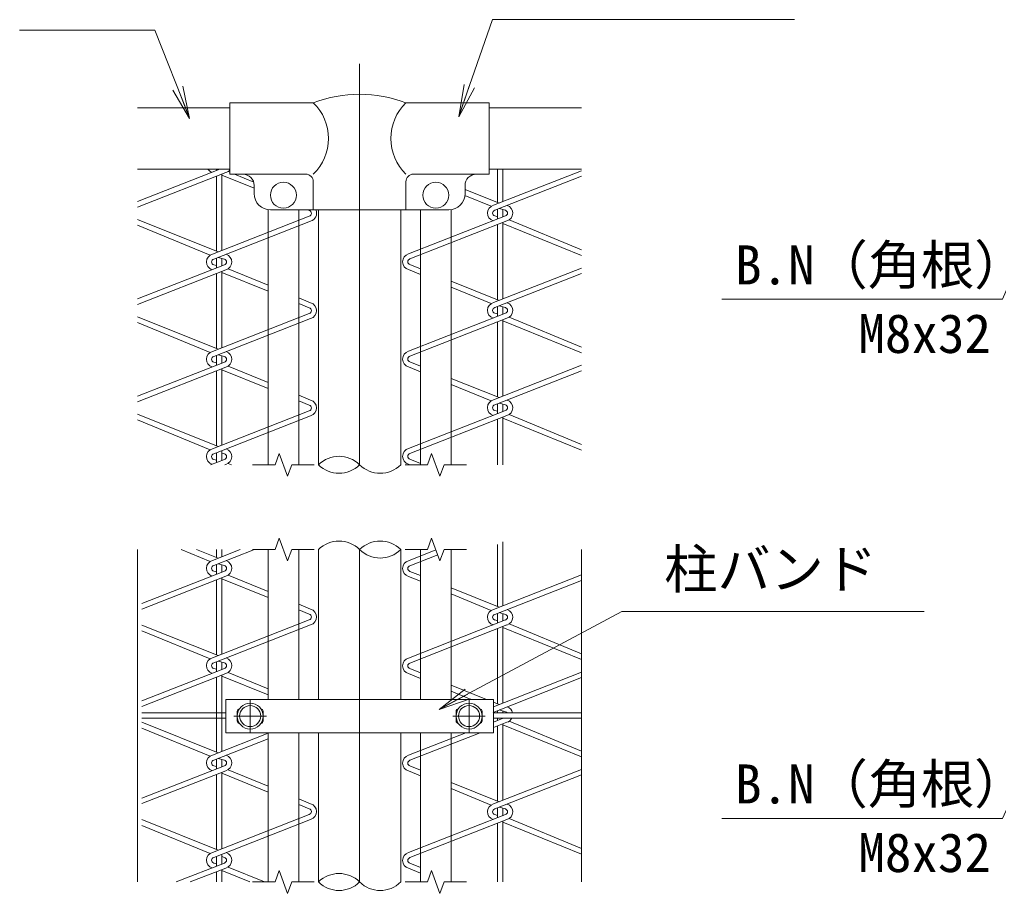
# Model space of a CAD drawing. Units: millimetres, scale not verified. Extents: x -4200 to 4200, y -2970 to 2970.
# Drawn here: x 2344 to 3552, y 620 to 1698 of the extents above; entities that cross this region are included whole.
import ezdxf
from ezdxf.enums import TextEntityAlignment as Align

# ---------------------------------------------------------------- set-up
doc = ezdxf.new("R2010")
doc.units = ezdxf.units.MM
doc.header["$LTSCALE"] = 10
doc.linetypes.add('USER1', pattern=[50.8, 31.75, -6.35, 6.35, -6.35])
for name, color, linetype, lineweight in [('0-0_D-BMK', 2, 'USER1', 13), ('0-1_D-STR1', 1, 'Continuous', 18), ('0-2_D-STR-DIM', 7, 'Continuous', 13), ('0-3_0', 7, 'Continuous', 18), ('0-4_Defpoints', 253, 'Continuous', 18), ('0-9_D-STR3', 3, 'Continuous', 13), ('0-A_D-STR-TXT', 7, 'Continuous', 13), ('0-B_D-STR2', 7, 'Continuous', 13)]:
    doc.layers.add(name, color=color, linetype=linetype, lineweight=lineweight)
doc.styles.add('ＭＳ ゴシック', font='')
doc.styles.get('ＭＳ ゴシック').set_extended_font_data('MS Gothic')

# ---------------------------------------------------------------- blocks, each defined once
blk = doc.blocks.new('_Open')
at = {"layer": '0-3_0'}
blk.add_line((-10, 1.667), (0, 0), dxfattribs=at)
blk.add_lwpolyline([(-10, -1.667), (0, 0), (-10, 0)], dxfattribs=at)

msp = doc.modelspace()

# ---------------------------------------------------------------- linework, layer by layer
at = {"layer": '0-0_D-BMK'}
for p, q in [((2628.64, 858.6), (2628.64, 818.6)), ((2898.64, 858.6), (2898.64, 818.6)), ((2608.64, 838.6), (2648.64, 838.6)), ((2878.64, 838.6), (2918.64, 838.6))]:
    msp.add_line(p, q, dxfattribs=at)
at = {"layer": '0-1_D-STR1'}
for p, q in [((2489.58, 1589), (2603.64, 1589)), ((2923.64, 1589), (3037.36, 1589)), ((2489.58, 1513), (2603.64, 1513)), ((2923.64, 1513), (3037.36, 1513)), ((2712.84, 1463), (2712.84, 1148.57)), ((2814.44, 1463), (2814.44, 1148.57)), ((2712.84, 1044.01), (2712.84, 860)), ((2814.44, 1044.01), (2814.44, 860)), ((2712.84, 818), (2712.84, 634.01)), ((2814.44, 818), (2814.44, 634.01))]:
    msp.add_line(p, q, dxfattribs=at)
at = {"layer": '0-2_D-STR-DIM'}
for points in [[(2707.64, 1148.57), (2679.9, 1148.57), (2674.77, 1134.47), (2664.51, 1162.66), (2659.38, 1148.57), (2631.64, 1148.57)], [(2895.64, 1148.57), (2867.9, 1148.57), (2862.77, 1134.47), (2852.51, 1162.66), (2847.38, 1148.57), (2819.64, 1148.57)], [(2707.64, 1044.01), (2679.9, 1044.01), (2674.77, 1029.91), (2664.51, 1058.1), (2659.38, 1044.01), (2631.64, 1044.01)], [(2895.64, 1044.01), (2867.9, 1044.01), (2862.77, 1029.91), (2852.51, 1058.1), (2847.38, 1044.01), (2819.64, 1044.01)], [(2707.64, 634.01), (2679.9, 634.01), (2674.77, 619.91), (2664.51, 648.1), (2659.38, 634.01), (2631.64, 634.01)], [(2895.64, 634.01), (2867.9, 634.01), (2862.77, 619.91), (2852.51, 648.1), (2847.38, 634.01), (2819.64, 634.01)]]:
    msp.add_lwpolyline(points, dxfattribs=at)
for centre, start, end in [((2738.24, 1123.01), 45.18146, 134.81854), ((2738.24, 1174.13), 225.18146, 314.81854), ((2789.04, 1174.13), 225.18146, 314.81854), ((2738.24, 1018.45), 45.18146, 134.81854), ((2789.04, 1018.45), 45.18146, 134.81854), ((2789.04, 1069.57), 225.18146, 314.81854), ((2738.24, 608.45), 45.18146, 134.81854), ((2738.24, 659.57), 225.18146, 314.81854), ((2789.04, 659.57), 225.18146, 314.81854)]:
    msp.add_arc(centre, 36.03, start, end, dxfattribs=at)
at = {"layer": '0-4_Defpoints'}
for p, q in [((2763.64, 1643.12), (2763.64, 1148.57)), ((2489.58, 1044.01), (2489.58, 634.01)), ((2763.64, 1044.01), (2763.64, 634.01)), ((3037.36, 1044.01), (3037.36, 634.01))]:
    msp.add_line(p, q, dxfattribs=at)
at = {"layer": '0-9_D-STR3'}
for p, q in [((2603.64, 1595), (2603.64, 1507)), ((2603.64, 1595), (2706.54, 1595)), ((2820.74, 1595), (2923.64, 1595)), ((2923.64, 1595), (2923.64, 1507)), ((2603.64, 1507), (2697.14, 1507)), ((2706.54, 1497.6), (2706.54, 1463)), ((2820.74, 1497.6), (2820.74, 1463)), ((2830.14, 1507), (2923.64, 1507)), ((2633.64, 1493), (2633.64, 1483)), ((2893.64, 1493), (2893.64, 1483)), ((2650.64, 1463), (2650.64, 1148.57)), ((2653.64, 1463), (2873.64, 1463)), ((2688.64, 1463), (2688.64, 1148.57)), ((2838.64, 1463), (2838.64, 1148.57)), ((2876.64, 1463), (2876.64, 1148.57)), ((2650.64, 1044.01), (2650.64, 860)), ((2688.64, 1044.01), (2688.64, 860)), ((2838.64, 1044.01), (2838.64, 860)), ((2876.64, 1044.01), (2876.64, 860)), ((2598.64, 859.2), (2928.64, 859.2)), ((2598.64, 859.2), (2598.64, 818)), ((2928.64, 859.2), (2928.64, 818)), ((2612.64, 844.6), (2612.64, 832.6)), ((2644.64, 844.6), (2644.64, 832.6)), ((2882.64, 844.6), (2882.64, 832.6)), ((2914.64, 844.6), (2914.64, 832.6)), ((2598.64, 818), (2928.64, 818)), ((2650.64, 818), (2650.64, 634.01)), ((2688.64, 818), (2688.64, 634.01)), ((2838.64, 818), (2838.64, 634.01)), ((2876.64, 818), (2876.64, 634.01))]:
    msp.add_line(p, q, dxfattribs=at)
for centre, radius in [((2669.64, 1481), 16), ((2857.64, 1481), 16), ((2628.64, 838.6), 16), ((2628.64, 838.6), 13), ((2898.64, 838.6), 16), ((2898.64, 838.6), 13)]:
    msp.add_circle(centre, radius, dxfattribs=at)
for centre, radius, start, end in [((2664.02, 1551), 61.18, 314.01503, 45.98497), ((2763.64, 1445.53), 160, 69.0916, 110.9084), ((2863.25, 1551), 61.18, 134.01503, 225.98497), ((2619.64, 1493), 14, 0, 90), ((2697.14, 1497.6), 9.4, 0, 90), ((2830.14, 1497.6), 9.4, 90, 180), ((2907.64, 1493), 14, 90, 180), ((2653.64, 1483), 20, 180, 270), ((2873.64, 1483), 20, 270, 0), ((2615.64, 844.6), 3, 94.49325, 180), ((2641.64, 844.6), 3, 0, 85.50675), ((2885.64, 844.6), 3, 94.49325, 180), ((2911.64, 844.6), 3, 0, 85.50675), ((2615.64, 832.6), 3, 180, 265.50675), ((2641.64, 832.6), 3, 274.49325, 0), ((2885.64, 832.6), 3, 180, 265.50675), ((2911.64, 832.6), 3, 274.49325, 0)]:
    msp.add_arc(centre, radius, start, end, dxfattribs=at)
at = {"layer": '0-A_D-STR-TXT'}
for points in [[(3300.22, 1697.64), (2927.47, 1697.64), (2886.48, 1579.56)], [(2344.18, 1684.5), (2511.2, 1684.5), (2553.19, 1577.63)], [(3210.56, 1352.66), (3556.63, 1352.66), (3611.78, 1479.16)], [(3460.24, 967.42), (3087.24, 967.42), (2863.41, 847.88)], [(3210.56, 712.49), (3556.63, 712.49), (3613.84, 837.19)]]:
    msp.add_lwpolyline(points, dxfattribs=at)
at = {"layer": '0-B_D-STR2'}
for p, q in [((2489.58, 1473.08), (2591.3, 1513)), ((2587.11, 1511.36), (2587.11, 1513)), ((2603.64, 1509.36), (2601.39, 1510.29)), ((2928.68, 1468.59), (3037.36, 1511.24)), ((2933.76, 1472.17), (2933.76, 1513)), ((2940.16, 1473.09), (2940.16, 1513)), ((2489.58, 1466.24), (2598.59, 1509.02)), ((2587.11, 1411.87), (2587.11, 1504.52)), ((2593.51, 1412.79), (2593.51, 1507.03)), ((2633.64, 1489.6), (2593.51, 1505.83)), ((2632.97, 1497.27), (2609.37, 1507)), ((2930.39, 1462.42), (3037.36, 1504.4)), ((2893.64, 1488.26), (2935.76, 1471.37)), ((2893.5, 1480.67), (2925.88, 1467.32)), ((2701.53, 1462.12), (2699.37, 1463)), ((2933.76, 1451.65), (2933.76, 1463.36)), ((2935.83, 1464.56), (2943.52, 1462.42)), ((2940.16, 1454.55), (2940.16, 1463.36)), ((2489.58, 1450.98), (2589.12, 1411.07)), ((2582.04, 1408.29), (2701.53, 1455.19)), ((2583.75, 1402.12), (2703.24, 1449.02)), ((2824.03, 1408.59), (2943.52, 1455.48)), ((2825.74, 1402.42), (2945.23, 1449.32)), ((2933.76, 1454.55), (2930.39, 1455.48)), ((3037.36, 1413.75), (2948.03, 1450.58)), ((2489.58, 1443.99), (2579.24, 1407.02)), ((2933.76, 1352.17), (2933.76, 1444.81)), ((2940.16, 1353.09), (2940.16, 1447.32)), ((3037.36, 1406.79), (2940.16, 1446.13)), ((2587.11, 1391.36), (2587.11, 1403.06)), ((2589.19, 1404.26), (2596.88, 1402.12)), ((2593.51, 1394.25), (2593.51, 1403.06)), ((2489.58, 1353.08), (2596.88, 1395.19)), ((2489.58, 1346.24), (2598.59, 1389.02)), ((2587.11, 1394.25), (2583.75, 1395.19)), ((2650.64, 1369.98), (2601.39, 1390.29)), ((2824.03, 1389.32), (2838.64, 1383.29)), ((2825.74, 1395.48), (2838.64, 1390.31)), ((2928.68, 1348.59), (3037.36, 1391.24)), ((2587.11, 1291.87), (2587.11, 1384.52)), ((2593.51, 1292.79), (2593.51, 1387.03)), ((2650.64, 1362.72), (2593.51, 1385.83)), ((2930.39, 1342.42), (3037.36, 1384.4)), ((2876.64, 1375.07), (2935.76, 1351.37)), ((2876.64, 1367.63), (2925.88, 1347.32)), ((2703.24, 1348.29), (2688.64, 1354.31)), ((2701.53, 1342.12), (2688.64, 1347.34)), ((2933.76, 1331.65), (2933.76, 1343.36)), ((2935.83, 1344.56), (2943.52, 1342.42)), ((2940.16, 1334.55), (2940.16, 1343.36)), ((2489.58, 1330.98), (2589.12, 1291.07)), ((2582.04, 1288.29), (2701.53, 1335.19)), ((2583.75, 1282.12), (2703.24, 1329.02)), ((2824.03, 1288.59), (2943.52, 1335.48)), ((2825.74, 1282.42), (2945.23, 1329.32)), ((2933.76, 1334.55), (2930.39, 1335.48)), ((3037.36, 1293.75), (2948.03, 1330.58)), ((2489.58, 1323.99), (2579.24, 1287.02)), ((2933.76, 1232.17), (2933.76, 1324.81)), ((2940.16, 1233.09), (2940.16, 1327.32)), ((3037.36, 1286.79), (2940.16, 1326.13)), ((2587.11, 1271.36), (2587.11, 1283.44)), ((2589.19, 1284.26), (2596.88, 1282.12)), ((2593.51, 1273.87), (2593.51, 1283.06)), ((2489.58, 1233.08), (2596.88, 1275.19)), ((2489.58, 1226.24), (2598.59, 1269.02)), ((2587.11, 1274.25), (2583.75, 1275.19)), ((2650.64, 1249.98), (2601.39, 1270.29)), ((2824.03, 1269.32), (2838.64, 1263.29)), ((2825.74, 1275.48), (2838.64, 1270.31)), ((2928.68, 1228.59), (3037.36, 1271.24)), ((2587.11, 1171.87), (2587.11, 1264.52)), ((2593.51, 1172.79), (2593.51, 1267.03)), ((2650.64, 1242.72), (2593.51, 1265.83)), ((2930.39, 1222.42), (3037.36, 1264.4)), ((2876.64, 1255.07), (2935.76, 1231.37)), ((2876.64, 1247.63), (2925.88, 1227.32)), ((2703.24, 1228.29), (2688.64, 1234.31)), ((2701.53, 1222.12), (2688.64, 1227.34)), ((2933.76, 1211.65), (2933.76, 1223.74)), ((2935.83, 1224.56), (2943.52, 1222.42)), ((2940.16, 1214.16), (2940.16, 1223.36)), ((2489.58, 1210.98), (2589.12, 1171.07)), ((2582.04, 1168.29), (2701.53, 1215.19)), ((2583.75, 1162.12), (2703.24, 1209.02)), ((2824.03, 1168.59), (2943.52, 1215.48)), ((2825.74, 1162.42), (2945.23, 1209.32)), ((2933.76, 1214.55), (2930.39, 1215.48)), ((3037.36, 1173.75), (2948.03, 1210.58)), ((2489.58, 1203.99), (2579.24, 1167.02)), ((2933.76, 1148.49), (2933.76, 1204.81)), ((2940.16, 1148.57), (2940.16, 1207.32)), ((3037.36, 1166.79), (2940.16, 1206.13)), ((2587.11, 1151.36), (2587.11, 1163.44)), ((2593.51, 1153.87), (2593.51, 1165.96)), ((2593.51, 1163.06), (2596.88, 1162.12)), ((2593.51, 1153.87), (2593.51, 1163.06)), ((2579.8, 1148.49), (2596.88, 1155.19)), ((2587.11, 1154.25), (2583.75, 1155.19)), ((2597.23, 1148.49), (2598.59, 1149.02)), ((2605.76, 1148.49), (2601.39, 1150.29)), ((2824.03, 1149.32), (2825.84, 1148.57)), ((2825.74, 1155.48), (2838.64, 1150.31)), ((2940.16, 974.73), (2940.16, 1053.62)), ((2543.37, 1044.01), (2579.24, 1029.22)), ((2562.32, 1044.01), (2589.12, 1033.26)), ((2582.04, 1030.49), (2616.49, 1044.01)), ((2583.75, 1024.32), (2633.92, 1044.01)), ((2587.11, 1034.07), (2587.11, 1044.01)), ((2593.51, 1034.99), (2593.51, 1044.01)), ((2824.03, 1030.23), (2857.82, 1043.49)), ((2933.76, 973.81), (2933.76, 1050.43)), ((2589.19, 1026.45), (2596.88, 1024.32)), ((2825.74, 1024.06), (2860, 1037.51)), ((2495.16, 977.46), (2596.88, 1017.38)), ((2587.11, 1016.45), (2583.75, 1017.38)), ((2587.11, 1013.55), (2587.11, 1025.25)), ((2593.51, 1016.45), (2593.51, 1025.25)), ((2825.74, 1017.13), (2838.64, 1011.95)), ((2495.16, 970.62), (2598.59, 1011.22)), ((2587.11, 914.07), (2587.11, 1006.71)), ((2593.51, 914.99), (2593.51, 1009.22)), ((2650.64, 984.91), (2593.51, 1008.03)), ((2650.64, 992.18), (2601.39, 1012.48)), ((2824.03, 1010.96), (2838.64, 1004.94)), ((2928.68, 970.23), (3037.36, 1012.88)), ((2930.39, 964.06), (3037.36, 1006.04)), ((2876.64, 996.72), (2935.76, 973.01)), ((2876.64, 989.27), (2925.88, 968.96)), ((2703.24, 970.49), (2688.64, 976.51)), ((2701.53, 964.32), (2688.64, 969.54)), ((2935.83, 966.2), (2943.52, 964.06)), ((2582.04, 910.49), (2701.53, 957.38)), ((2824.03, 910.23), (2943.52, 957.13)), ((2933.76, 956.19), (2930.39, 957.13)), ((2933.76, 953.29), (2933.76, 965)), ((2940.16, 956.19), (2940.16, 965)), ((2495.16, 950.94), (2589.12, 913.26)), ((2495.16, 943.88), (2579.24, 909.22)), ((2583.75, 904.32), (2703.24, 951.22)), ((2825.74, 904.06), (2945.23, 950.96)), ((2933.76, 853.81), (2933.76, 946.45)), ((2940.16, 854.73), (2940.16, 948.97)), ((3037.36, 908.44), (2940.16, 947.77)), ((3037.36, 915.39), (2948.03, 952.23)), ((2589.19, 906.45), (2596.88, 904.32)), ((2495.16, 857.46), (2596.88, 897.38)), ((2587.11, 896.45), (2583.75, 897.38)), ((2587.11, 893.55), (2587.11, 905.25)), ((2593.51, 896.45), (2593.51, 905.25)), ((2825.74, 897.13), (2838.64, 891.95)), ((2495.16, 850.62), (2598.59, 891.22)), ((2587.11, 794.07), (2587.11, 886.71)), ((2593.51, 794.99), (2593.51, 889.22)), ((2650.64, 864.91), (2593.51, 888.03)), ((2650.64, 872.18), (2601.39, 892.48)), ((2824.03, 890.96), (2838.64, 884.94)), ((2928.68, 850.23), (3037.36, 892.88)), ((2930.39, 844.06), (3037.36, 886.04)), ((2876.64, 876.72), (2920.33, 859.2)), ((2876.64, 869.27), (2901.06, 859.2)), ((2928.64, 855.86), (2935.76, 853.01)), ((2933.76, 842.5), (2933.76, 845.34)), ((2935.83, 846.2), (2943.52, 844.06)), ((2495.16, 842.6), (2598.64, 842.6)), ((2495.16, 836.2), (2598.64, 836.2)), ((3037.36, 842.5), (2928.64, 842.5)), ((3037.36, 836.1), (2928.64, 836.1)), ((2928.64, 831.28), (2940.91, 836.1)), ((2933.76, 833.29), (2933.76, 836.1)), ((2933.76, 833.29), (2933.76, 836.1)), ((2940.16, 842.5), (2940.16, 845)), ((2495.16, 830.94), (2589.12, 793.26)), ((2495.16, 823.88), (2579.24, 789.22)), ((2928.64, 824.44), (2945.23, 830.96)), ((2933.76, 733.81), (2933.76, 826.45)), ((2940.16, 734.73), (2940.16, 828.97)), ((3037.36, 788.44), (2940.16, 827.77)), ((3037.36, 795.39), (2948.03, 832.23)), ((2582.04, 790.49), (2650.64, 817.41)), ((2583.75, 784.32), (2650.64, 810.57)), ((2824.03, 790.23), (2894.78, 818)), ((2825.74, 784.06), (2912.21, 818)), ((2587.11, 773.55), (2587.11, 785.64)), ((2589.19, 786.45), (2596.88, 784.32)), ((2593.51, 776.06), (2593.51, 785.25)), ((2495.16, 737.46), (2596.88, 777.38)), ((2587.11, 776.45), (2583.75, 777.38)), ((2825.74, 777.13), (2838.64, 771.95)), ((2928.68, 730.23), (3037.36, 772.88)), ((2495.16, 730.62), (2598.59, 771.22)), ((2587.11, 674.07), (2587.11, 766.71)), ((2593.51, 674.99), (2593.51, 769.22)), ((2650.64, 744.91), (2593.51, 768.03)), ((2650.64, 752.18), (2601.39, 772.48)), ((2824.03, 770.96), (2838.64, 764.94)), ((2930.39, 724.06), (3037.36, 766.04)), ((2876.64, 756.72), (2935.76, 733.01)), ((2876.64, 749.27), (2925.88, 728.96)), ((2703.24, 730.49), (2688.64, 736.51)), ((2701.53, 724.32), (2688.64, 729.54)), ((2933.76, 713.29), (2933.76, 725.38)), ((2935.83, 726.2), (2943.52, 724.06)), ((2940.16, 715.8), (2940.16, 725)), ((2582.04, 670.49), (2701.53, 717.38)), ((2824.03, 670.23), (2943.52, 717.13)), ((2933.76, 716.19), (2930.39, 717.13)), ((2495.16, 710.94), (2589.12, 673.26)), ((2495.16, 703.88), (2579.24, 669.22)), ((2583.75, 664.32), (2703.24, 711.22)), ((2825.74, 664.06), (2945.23, 710.96)), ((2933.76, 634.01), (2933.76, 706.45)), ((2940.16, 634.01), (2940.16, 708.97)), ((3037.36, 668.44), (2940.16, 707.77)), ((3037.36, 675.39), (2948.03, 712.23)), ((2587.11, 653.55), (2587.11, 665.64)), ((2593.51, 656.06), (2593.51, 668.15)), ((2593.51, 656.06), (2593.51, 665.25)), ((2593.51, 665.25), (2596.88, 664.32)), ((2537.32, 634.01), (2596.88, 657.38)), ((2587.11, 656.45), (2583.75, 657.38)), ((2646.19, 634.01), (2601.39, 652.48)), ((2825.74, 657.13), (2838.64, 651.95)), ((2554.75, 634.01), (2598.59, 651.22)), ((2587.11, 634.01), (2587.11, 646.71)), ((2593.51, 634.01), (2593.51, 649.22)), ((2628.16, 634.01), (2593.51, 648.03)), ((2824.03, 650.96), (2838.64, 644.94)), ((2824.03, 650.96), (2826.05, 650.13))]:
    msp.add_line(p, q, dxfattribs=at)
for centre, radius, start, end in [((2584.71, 1518.66), 10, 214.45747, 251.53809), ((2595.91, 1518.66), 10, 285.52411, 320.55755), ((2700.57, 1458.66), 3.6, 285.52411, 74.47589), ((2700.57, 1458.66), 10, 285.52411, 25.73476), ((2931.36, 1458.95), 10, 105.52411, 251.53809), ((2931.36, 1458.95), 3.6, 105.52411, 254.47589), ((2942.56, 1458.95), 3.6, 285.52411, 74.47589), ((2942.56, 1458.95), 10, 285.52411, 71.5381), ((2584.71, 1398.66), 10, 105.52411, 251.53809), ((2584.71, 1398.66), 3.6, 105.52411, 254.47589), ((2595.91, 1398.66), 3.6, 285.52411, 74.47589), ((2595.91, 1398.66), 10, 285.52411, 71.5381), ((2826.7, 1398.95), 10, 105.52411, 254.47589), ((2826.7, 1398.95), 3.6, 105.52411, 254.47589), ((2700.57, 1338.66), 3.6, 285.52411, 74.47589), ((2700.57, 1338.66), 10, 285.52411, 74.47589), ((2931.36, 1338.95), 10, 105.52411, 251.53809), ((2931.36, 1338.95), 3.6, 105.52411, 254.47589), ((2942.56, 1338.95), 3.6, 285.52411, 74.47589), ((2942.56, 1338.95), 10, 285.52411, 71.5381), ((2584.71, 1278.66), 10, 105.52411, 251.53809), ((2584.71, 1278.66), 3.6, 105.52411, 254.47589), ((2595.91, 1278.66), 3.6, 285.52411, 74.47589), ((2595.91, 1278.66), 10, 285.52411, 71.5381), ((2826.7, 1278.95), 10, 105.52411, 254.47589), ((2826.7, 1278.95), 3.6, 105.52411, 254.47589), ((2700.57, 1218.66), 3.6, 285.52411, 74.47589), ((2700.57, 1218.66), 10, 285.52411, 74.47589), ((2931.36, 1218.95), 10, 105.52411, 251.53809), ((2931.36, 1218.95), 3.6, 105.52411, 254.47589), ((2942.56, 1218.95), 3.6, 285.52411, 74.47589), ((2942.56, 1218.95), 10, 285.52411, 71.5381), ((2584.71, 1158.66), 10, 105.52411, 251.53809), ((2584.71, 1158.66), 3.6, 105.52411, 254.47589), ((2595.91, 1158.66), 3.6, 285.52411, 74.47589), ((2595.91, 1158.66), 10, 285.52411, 71.5381), ((2826.7, 1158.95), 10, 105.52411, 254.47589), ((2826.7, 1158.95), 3.6, 105.52411, 254.47589), ((2584.71, 1020.85), 10, 105.52411, 251.53809), ((2595.91, 1020.85), 10, 285.52411, 71.5381), ((2826.7, 1020.59), 10, 105.52411, 254.47589), ((2584.71, 1020.85), 3.6, 105.52411, 254.47589), ((2595.91, 1020.85), 3.6, 285.52411, 74.47589), ((2826.7, 1020.59), 3.6, 105.52411, 254.47589), ((2700.57, 960.85), 10, 285.52411, 74.47589), ((2931.36, 960.59), 10, 105.52411, 251.53809), ((2942.56, 960.59), 10, 285.52411, 71.5381), ((2700.57, 960.85), 3.6, 285.52411, 74.47589), ((2931.36, 960.59), 3.6, 105.52411, 254.47589), ((2942.56, 960.59), 3.6, 285.52411, 74.47589), ((2584.71, 900.85), 10, 105.52411, 251.53809), ((2595.91, 900.85), 10, 285.52411, 71.5381), ((2826.7, 900.59), 10, 105.52411, 254.47589), ((2584.71, 900.85), 3.6, 105.52411, 254.47589), ((2595.91, 900.85), 3.6, 285.52411, 74.47589), ((2826.7, 900.59), 3.6, 105.52411, 254.47589), ((2931.36, 840.59), 10, 105.52411, 105.79226), ((2942.56, 840.59), 10, 10.987, 71.5381), ((2931.36, 840.59), 3.6, 105.52411, 148.03466), ((2942.56, 840.59), 3.6, 31.96534, 74.47589), ((2942.56, 840.59), 10, 285.52411, 333.29392), ((2584.71, 780.85), 10, 105.52411, 251.53809), ((2595.91, 780.85), 10, 285.52411, 71.5381), ((2826.7, 780.59), 10, 105.52411, 254.47589), ((2584.71, 780.85), 3.6, 105.52411, 254.47589), ((2595.91, 780.85), 3.6, 285.52411, 74.47589), ((2826.7, 780.59), 3.6, 105.52411, 254.47589), ((2700.57, 720.85), 10, 285.52411, 74.47589), ((2931.36, 720.59), 10, 105.52411, 251.53809), ((2942.56, 720.59), 10, 285.52411, 71.5381), ((2700.57, 720.85), 3.6, 285.52411, 74.47589), ((2931.36, 720.59), 3.6, 105.52411, 254.47589), ((2942.56, 720.59), 3.6, 285.52411, 74.47589), ((2584.71, 660.85), 10, 105.52411, 251.53809), ((2584.71, 660.85), 3.6, 105.52411, 254.47589), ((2595.91, 660.85), 3.6, 285.52411, 74.47589), ((2595.91, 660.85), 10, 285.52411, 71.5381), ((2826.7, 660.59), 10, 105.52411, 254.47589), ((2826.7, 660.59), 3.6, 105.52411, 254.47589)]:
    msp.add_arc(centre, radius, start, end, dxfattribs=at)

# ---------------------------------------------------------------- block references
at = {"layer": '0-A_D-STR-TXT', "xscale": 4, "yscale": 4}
for p, rotation in [((2553.92, 1575.77), 291.44911), ((2885.83, 1577.67), 250.85798), ((2861.65, 846.94), 208.10586)]:
    msp.add_blockref('_Open', p, dxfattribs=dict(at, rotation=rotation))

# ---------------------------------------------------------------- texts
at = {"layer": '0-A_D-STR-TXT', "style": 'ＭＳ ゴシック'}
for s, p in [('B.N（角根）', (3226.8, 1356.59)), ('M8x32', (3378.89, 1272.02)), ('柱バンド', (3139.43, 981.53)), ('B.N（角根）', (3226.8, 716.43)), ('M8x32', (3378.89, 631.85))]:
    msp.add_text(s, height=48.09, dxfattribs=at).set_placement(p, align=Align.BOTTOM_LEFT)

doc.saveas('drawing.dxf')
